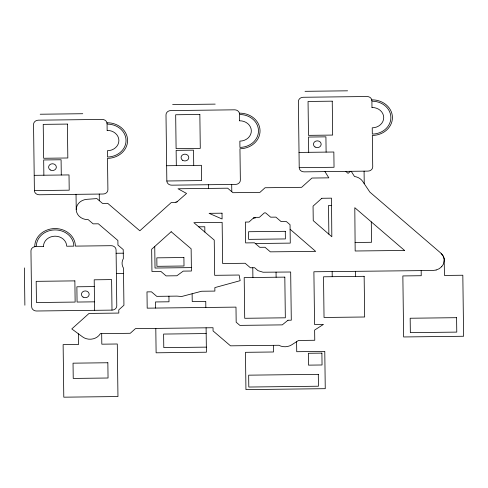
<?xml version="1.0" encoding="UTF-8"?>
<svg xmlns="http://www.w3.org/2000/svg" width="488" height="488" viewBox="0 0 488 488"><rect width="100%" height="100%" fill="white"/><g stroke="black" fill="none" stroke-linecap="round" stroke-linejoin="round"><path stroke-width="0.73" d="M444.251 260.214L443.415 264.106L441.695 266.68M441.683 266.692L439.194 268.717L436.126 270.023M176.967 201.873L186.562 193.443L178.004 188.777L227.67 188.191L232.953 192.705L259.903 192.388L265.063 187.752L301.627 187.319L311.954 178.041L328.827 177.846L324.959 171.617M350.372 171.319L348.072 173.386L345.73 171.373M175.869 202.142L176.18 202.062M436.113 270.029L432.764 270.498L313.894 271.773L314.565 324.502L323.446 324.392L314.632 330.071L314.766 340.264L298.51 340.453L291.787 344.784C287.969 347.236 282.833 347.419 278.843 345.266L230.507 345.833L213.067 330.925L213.03 327.729L135.426 328.644L130.259 333.286L100.351 333.633L100.174 333.957A11.608 10.175 -0.5 0 1 82.527 336.848L71.791 328.924L89.048 313.424L118.81 313.07L118.773 309.88L123.934 305.238L123.464 268.107C121.646 265.289 121.585 261.464 123.342 258.603L123.226 249.588L117.95 245.074L117.889 240.493L98.356 223.797L93.135 223.858L88.169 219.612L87.645 219.631A11.608 10.175 -0.5 0 1 76.268 210.31L76.232 209.315A11.608 10.175 -0.5 0 1 86.888 199.324L96.862 198.585L102.492 203.398L107.714 203.337L139.824 230.787L171.221 202.587L174.667 202.55L177.193 201.843M305.018 91.317L347.578 90.817M172.642 104.621L215.202 104.121M40.193 114.229L82.753 113.722M299.028 152.427L333.847 152.012L334.042 167.268L299.217 167.683L298.381 101.565A4.837 4.239 -0.5 0 1 303.164 97.271L367 96.52A4.837 4.239 -0.5 0 1 371.893 100.699L371.88 99.851A20.313 17.8 -0.5 0 1 392.419 117.413A20.313 17.8 -0.5 0 1 372.332 135.451L372.728 166.817A4.837 4.239 -0.5 0 1 367.946 171.111L304.109 171.861A4.837 4.239 -0.5 0 1 299.217 167.683M166.646 165.731L201.465 165.316L201.66 180.578L166.841 180.987L165.999 114.875A4.837 4.239 -0.5 0 1 170.782 110.575L234.618 109.824A4.837 4.239 -0.5 0 1 239.51 114.009L239.498 113.161A20.313 17.8 -0.5 0 1 260.037 130.717A20.313 17.8 -0.5 0 1 239.95 148.761L240.352 180.121A4.837 4.239 -0.5 0 1 235.57 184.415L171.727 185.166A4.837 4.239 -0.5 0 1 166.841 180.987M34.197 175.332L69.015 174.924L69.211 190.18L34.392 190.588L33.55 124.477A4.837 4.239 -0.5 0 1 38.332 120.182L102.169 119.432A4.837 4.239 -0.5 0 1 107.061 123.61L107.049 122.763A20.313 17.8 -0.5 0 1 127.588 140.324A20.313 17.8 -0.5 0 1 107.5 158.362L107.903 189.722A4.837 4.239 -0.5 0 1 103.121 194.017L39.278 194.773A4.837 4.239 -0.5 0 1 34.392 190.588M331.565 205.454L328.509 205.491L328.875 234.185M253.339 218.118L255.132 218.099L255.12 217.367M198.738 226.835L204.795 226.761L204.862 232.075M255.328 243.524L290.275 243.115L290.043 224.7L286.389 221.576L281.167 221.637L275.885 217.123L270.663 217.184L265.631 212.884L264.319 212.89L259.384 217.319L254.163 217.38L248.996 222.022L245.348 222.064L245.616 242.914L254.486 242.81L259.769 247.325L264.99 247.264L270.352 251.845L315.693 251.405L290.134 229.269M355.093 242.475L371.545 242.286L371.283 221.863M116.113 253.266L123.275 253.18M191.369 267.613L155.019 268.04L154.745 246.489M116.376 273.609L123.531 273.524M94.288 286.584L76.878 286.791L77.073 302.048L94.483 301.84M112.002 310.112L36.557 311.002A4.837 4.239 -0.5 0 1 31.665 306.824L30.957 250.881A4.837 4.239 -0.5 0 1 35.74 246.586L34.77 246.599A20.313 17.8 -0.5 0 1 54.857 228.555A20.313 17.8 -0.5 0 1 75.396 246.117L111.185 245.696A4.837 4.239 -0.5 0 1 116.071 249.874L116.784 305.817A4.837 4.239 -0.5 0 1 112.002 310.112L111.612 279.6L94.202 279.807L94.593 310.319M206.174 333.566L163.614 334.066L163.785 347.627L206.345 347.127M443.08 255.871L443.317 256.31L440.78 253.059L369.892 192.132L362.675 181.377A11.608 10.175 -0.5 0 0 354.477 176.497L351.226 171.306M441.164 253.418L441.542 253.772M441.89 254.181L442.226 254.565M442.531 254.998L442.823 255.413M443.33 256.334L444.007 258.213L443.866 257.737M443.525 256.792L443.714 257.249M444.098 258.713L444.184 259.195L444.013 258.237M444.19 259.219L444.446 275.445L462.825 275.232L463.6 336.256L403.631 336.964L402.856 275.94L421.235 275.72L421.168 270.626M444.22 259.714L444.251 260.202M364.079 171.154L364.237 183.708M355.38 271.34L355.441 276.415M332.163 271.584L332.23 276.69M326.112 152.103L325.917 136.847L308.507 137.055L308.697 152.311M296.6 341.685L296.728 351.714L324.782 351.384L325.252 388.68L245.94 389.613L245.464 352.318L273.518 351.988L273.433 345.327M276.049 272.158L276.116 277.227M252.778 267.753L252.9 277.501M231.696 184.458L231.794 191.711M208.486 184.732L208.535 188.417M205.838 307.471L205.759 301.358L192.223 301.517L192.126 293.837M206.101 327.814L206.406 352.214L156.111 352.806L155.8 328.406M193.73 165.408L193.535 150.151L176.125 150.359L176.321 165.615M168.933 296.204L169.007 301.791L155.465 301.95L155.544 308.062M101.681 333.621L101.815 344.18L117.291 343.997L117.962 396.549L63.794 397.183L63.123 344.632L78.599 344.449L78.464 333.853M99.247 194.065L99.332 200.702M76.037 194.34L76.232 209.596M61.281 175.015L61.085 159.759L43.676 159.96L43.871 175.222M24.4 267.912L24.876 305.207M171.178 231.727L151.664 249.252L151.951 271.481L160.82 271.377L166.097 275.897L176.857 275.769L183.226 271.114L191.412 271.017L191.131 248.788L171.178 231.727M321.83 198.274L313.058 206.149L313.241 220.649L331.828 236.747L331.511 198.159L321.83 198.274M287.969 320.238L282.277 324.88L239.864 325.38L236.174 322.226L235.985 307.117L147.193 308.16L146.986 291.885L151.463 291.836L156.746 296.35L176.979 296.112L181.634 296.509L201.587 291.244L214.885 291.086L214.842 287.609L240.151 280.673L239.138 275.031L214.683 275.324L214.238 240.084L193.864 222.668L222.138 222.333L222.662 263.526L245.129 263.264L250.411 267.778L254.632 267.729L258 270.651L263.038 272.219L290.677 272.011L291.293 320.195L287.969 320.238M332.236 101.168L308.05 101.455L308.483 135.359L332.663 135.072L332.236 101.168M199.854 114.473L175.674 114.759L176.101 148.663L200.281 148.376L199.854 114.473M67.405 124.08L43.225 124.361L43.652 158.271L67.832 157.984L67.405 124.08M222.022 213.183L209.084 213.335L222.095 218.996L222.022 213.183M285.285 231.306L248.532 231.739L248.63 239.364L285.382 238.931L285.285 231.306M43.475 246.495L36.319 246.58A18.764 16.446 -0.5 0 1 54.876 229.915A18.764 16.446 -0.5 0 1 73.847 246.135L66.691 246.22A11.608 10.175 -0.5 0 0 54.955 236.186A11.608 10.175 -0.5 0 0 43.475 246.495M183.903 257.53L156.825 257.847L156.929 266.326L184.013 266.003L183.903 257.53M284.821 277.123L244.195 277.599L244.714 318.286L285.334 317.81L284.821 277.123M364.146 276.312L323.526 276.794L324.038 317.475L364.664 316.999L364.146 276.312M74.871 280.881L36.179 281.338L36.447 302.529L75.14 302.072L74.871 280.881M456.591 317.688L410.164 318.237L410.347 332.645L456.774 332.102L456.591 317.688M321.897 353.111L308.361 353.275L308.507 365.14L322.05 364.981L321.897 353.111M107.854 362.755L73.035 363.17L73.23 378.426L108.049 378.011L107.854 362.755M318.298 374.351L248.66 375.168L248.807 387.039L318.45 386.215L318.298 374.351M404.564 250.46L355.166 250.997L354.806 207.699L404.564 250.46M371.978 107.482L371.899 101.211A18.764 16.446 -0.5 0 1 390.87 117.431A18.764 16.446 -0.5 0 1 372.314 134.096L372.234 127.826A11.608 10.175 -0.5 0 0 383.714 117.517A11.608 10.175 -0.5 0 0 371.978 107.482M239.596 120.786L239.516 114.515A18.764 16.446 -0.5 0 1 258.488 130.735A18.764 16.446 -0.5 0 1 239.937 147.4L239.858 141.13A11.608 10.175 -0.5 0 0 251.332 130.821A11.608 10.175 -0.5 0 0 239.596 120.786M107.147 130.394L107.067 124.123A18.764 16.446 -0.5 0 1 126.038 140.343A18.764 16.446 -0.5 0 1 107.482 157.008L107.403 150.737A11.608 10.175 -0.5 0 0 118.883 140.428A11.608 10.175 -0.5 0 0 107.147 130.394M182.701 160.326A3.867 3.392 -0.5 0 0 188.777 157.831A3.867 3.392 -0.5 0 0 183.287 154.476A3.867 3.392 -0.5 0 0 182.701 160.326M315.083 147.022A3.867 3.392 -0.5 0 0 321.159 144.527A3.867 3.392 -0.5 0 0 315.669 141.172A3.867 3.392 -0.5 0 0 315.083 147.022M50.252 169.934A3.867 3.392 -0.5 0 0 56.327 167.439A3.867 3.392 -0.5 0 0 50.837 164.078A3.867 3.392 -0.5 0 0 50.252 169.934M83.076 297.107A3.867 3.392 -0.5 0 0 89.151 294.612A3.867 3.392 -0.5 0 0 83.662 291.251A3.867 3.392 -0.5 0 0 83.076 297.107"/></g></svg>
